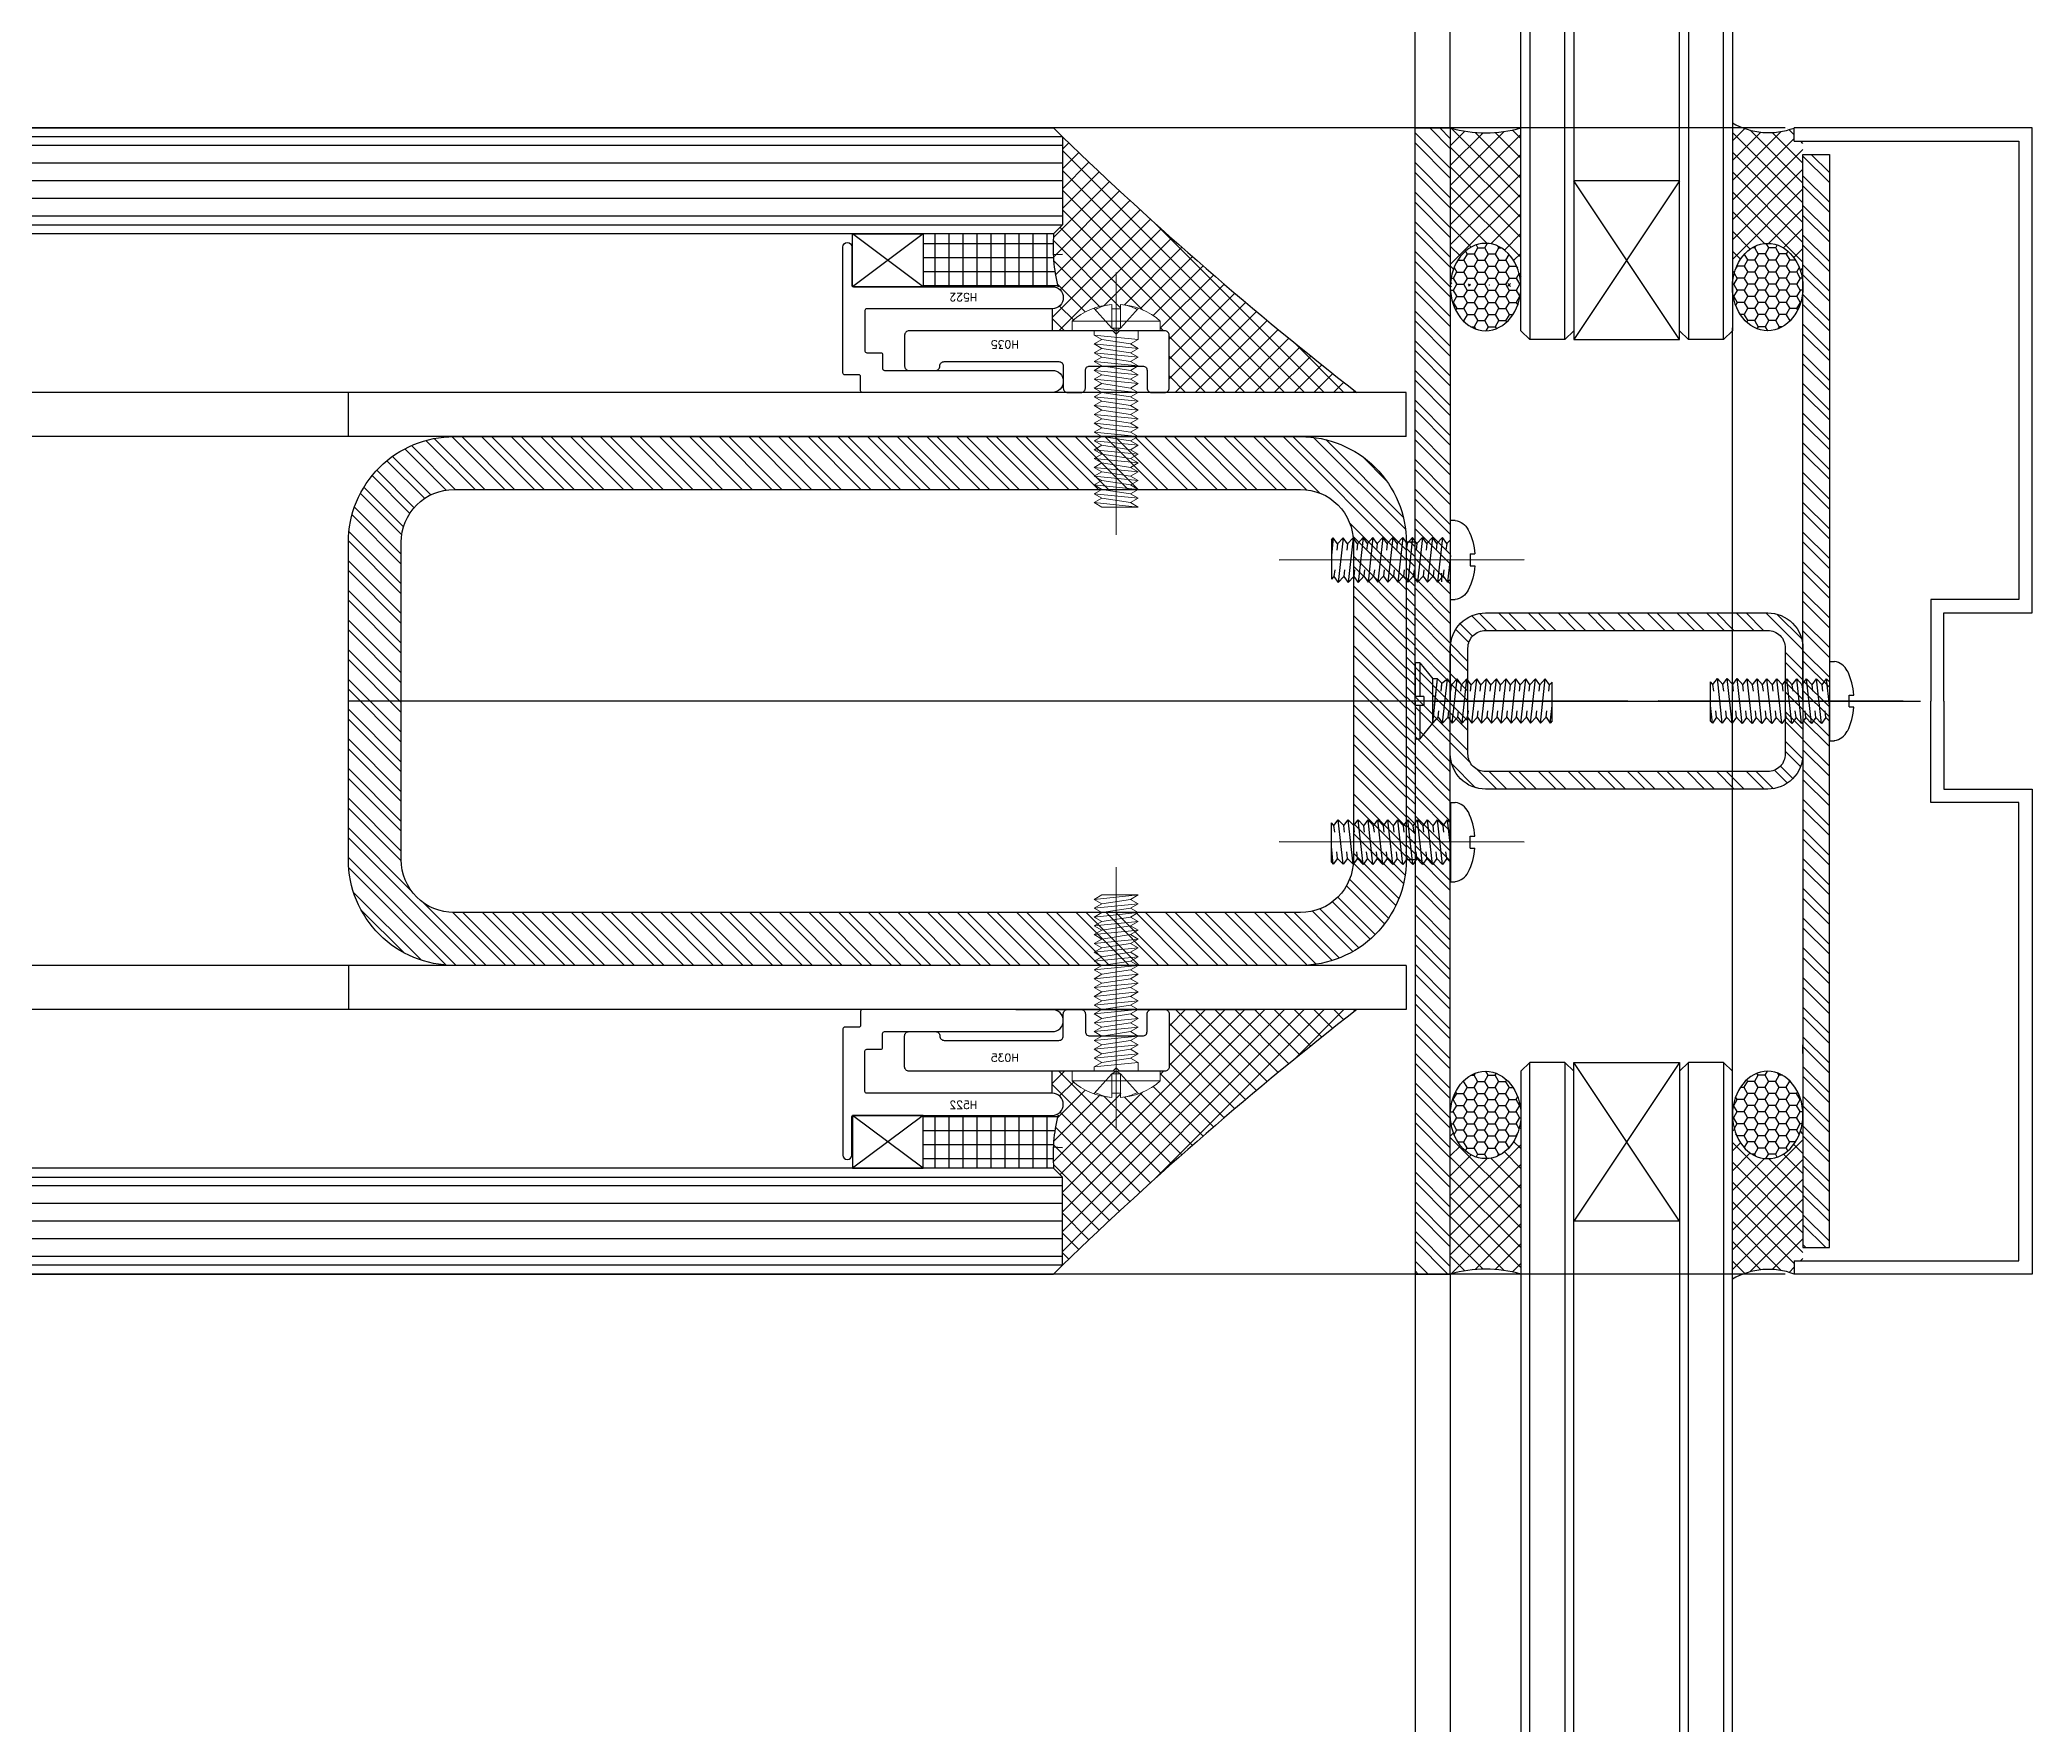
# Model space of a CAD drawing. Extents: x -163000 to 184253, y -124935 to 90032.
# Drawn here: x -131429.9 to -131203.9, y 31416.1 to 31607.1 of the extents above; entities that cross this region are included whole.
import ezdxf
from ezdxf.enums import TextEntityAlignment as Align

# ---------------------------------------------------------------- set-up
doc = ezdxf.new("R2010")
doc.units = 0
doc.header["$LTSCALE"] = 1000
doc.header["$MEASUREMENT"] = 0
doc.linetypes.add('CENTER', pattern=[2, 1.25, -0.25, 0.25, -0.25])
doc.linetypes.add('HIDDEN', pattern=[0.375, 0.25, -0.125])
doc.layers.get('0').update_dxf_attribs({"linetype": 'CONTINUOUS'})
for name, color, linetype, lineweight in [('0.25bC', 6, 'CONTINUOUS', 18), ('0.25bCEN', 1, 'CENTER', 18), ('0.25bH', 3, 'HIDDEN', 18)]:
    doc.layers.add(name, color=color, linetype=linetype, lineweight=lineweight)
for name, color, linetype in [('2', 7, 'CONTINUOUS'), ('5', 5, 'CENTER'), ('glass-p', 1, 'CONTINUOUS')]:
    doc.layers.add(name, color=color, linetype=linetype)
doc.styles.add('ROMANT', font='romant')
pattern_1 = [(135, (-164677.6526, -48840.0852), (1.122532015, 1.122532015), []), (45, (-164677.6526, -48840.0852), (1.122532015, -1.122532015), [])]
pattern_2 = [(225, (-164677.6526, 111904.343), (1.122532015, -1.122532015), []), (315, (-164677.6526, 111904.343), (1.122532015, 1.122532015), [])]

# ---------------------------------------------------------------- blocks, each defined once
blk = doc.blocks.new('M5P-12')
at = {"layer": '2'}
for p, q in [((364.54, 386.28), (367.99, 386.28)), ((364.54, 385.78), (364.54, 386.28)), ((364.54, 385.78), (367.99, 385.78)), ((364.54, 385.78), (366.19, 384.48)), ((370.69, 384.48), (366.19, 383.98)), ((370.69, 384.48), (366.19, 384.48)), ((366.19, 383.98), (366.19, 384.48)), ((367.99, 385.38), (368.89, 385.38)), ((368.89, 386.28), (372.35, 386.28)), ((368.89, 385.78), (372.35, 385.78)), ((370.09, 383.91), (370.69, 384.48)), ((372.35, 385.78), (370.69, 384.48)), ((372.35, 385.78), (372.35, 386.28)), ((368.89, 384.28), (366.19, 383.98)), ((366.63, 383.53), (366.19, 383.98)), ((366.63, 383.53), (366.19, 382.98)), ((370.69, 383.48), (366.19, 382.98)), ((366.79, 382.55), (366.19, 382.98)), ((366.79, 382.55), (366.19, 381.98)), ((370.69, 382.48), (366.19, 381.98)), ((367.44, 383.62), (366.63, 383.53)), ((367.44, 383.62), (366.79, 383.55)), ((367.44, 382.62), (366.79, 382.55)), ((370.09, 383.91), (369.44, 383.84)), ((370.09, 383.91), (369.44, 383.84)), ((370.09, 382.91), (369.44, 382.84)), ((370.09, 383.91), (370.48, 384.28)), ((370.09, 383.91), (370.69, 383.48)), ((370.09, 382.91), (370.69, 383.48)), ((370.09, 382.91), (370.69, 382.48)), ((370.09, 381.91), (370.69, 382.48)), ((366.79, 381.55), (366.19, 381.98)), ((366.79, 381.55), (366.19, 380.98)), ((370.69, 381.48), (366.19, 380.98)), ((366.79, 380.55), (366.19, 380.98)), ((366.79, 380.55), (366.19, 379.98)), ((370.69, 380.48), (366.19, 379.98)), ((367.44, 381.62), (366.79, 381.55)), ((367.44, 380.62), (366.79, 380.55)), ((370.09, 381.91), (369.44, 381.84)), ((370.09, 380.91), (369.44, 380.84)), ((370.09, 381.91), (370.69, 381.48)), ((370.09, 380.91), (370.69, 381.48)), ((370.09, 380.91), (370.69, 380.48)), ((370.09, 379.91), (370.69, 380.48)), ((366.79, 379.55), (366.19, 379.98)), ((366.79, 379.55), (366.19, 378.98)), ((370.69, 379.48), (366.19, 378.98)), ((366.79, 378.55), (366.19, 378.98)), ((366.79, 378.55), (366.19, 377.98)), ((370.69, 378.48), (366.19, 377.98)), ((367.44, 379.62), (366.79, 379.55)), ((367.44, 378.62), (366.79, 378.55)), ((370.09, 379.91), (369.44, 379.84)), ((370.09, 378.91), (369.44, 378.84)), ((370.09, 379.91), (370.69, 379.48)), ((370.09, 378.91), (370.69, 379.48)), ((370.09, 378.91), (370.69, 378.48)), ((370.09, 377.91), (370.69, 378.48)), ((366.79, 377.55), (366.19, 377.98)), ((366.79, 377.55), (366.19, 376.98)), ((370.69, 377.48), (366.19, 376.98)), ((366.79, 376.55), (366.19, 376.98)), ((366.79, 376.55), (366.19, 375.98)), ((370.69, 376.48), (366.19, 375.98)), ((367.44, 377.62), (366.79, 377.55)), ((367.44, 376.62), (366.79, 376.55)), ((370.09, 377.91), (369.44, 377.84)), ((370.09, 376.91), (369.44, 376.84)), ((370.09, 377.91), (370.69, 377.48)), ((370.09, 376.91), (370.69, 377.48)), ((370.09, 376.91), (370.69, 376.48)), ((370.09, 375.91), (370.69, 376.48)), ((366.79, 375.55), (366.19, 375.98)), ((366.79, 375.55), (366.19, 374.98)), ((370.69, 375.48), (366.19, 374.98)), ((366.79, 374.55), (366.19, 374.98)), ((366.79, 374.55), (366.19, 373.98)), ((370.69, 374.48), (366.19, 373.98)), ((367.44, 375.62), (366.79, 375.55)), ((367.44, 374.62), (366.79, 374.55)), ((370.09, 375.91), (369.44, 375.84)), ((370.09, 374.91), (369.44, 374.84)), ((370.09, 375.91), (370.69, 375.48)), ((370.09, 374.91), (370.69, 375.48)), ((370.09, 374.91), (370.69, 374.48)), ((370.09, 373.91), (370.69, 374.48)), ((366.79, 373.55), (366.19, 373.98)), ((366.79, 373.55), (366.19, 372.98)), ((370.69, 373.48), (366.19, 372.98)), ((366.79, 372.55), (366.19, 372.98)), ((366.79, 372.55), (366.51, 372.28)), ((370.48, 372.28), (366.51, 372.28)), ((367.44, 373.62), (366.79, 373.55)), ((367.44, 372.62), (366.79, 372.55)), ((370.69, 372.48), (368.89, 372.28)), ((370.09, 373.91), (369.44, 373.84)), ((370.09, 372.91), (369.44, 372.84)), ((370.09, 373.91), (370.69, 373.48)), ((370.09, 372.91), (370.69, 373.48)), ((370.09, 372.91), (370.69, 372.48)), ((370.48, 372.28), (370.69, 372.48))]:
    blk.add_line(p, q, dxfattribs=at)
at = {"layer": '5', "color": 2}
blk.add_line((368.44, 391.72), (368.44, 364.55), dxfattribs=at)
at = {"layer": '5'}
for p, q in [((367.99, 385.38), (367.99, 386.28)), ((368.89, 385.38), (368.89, 386.28))]:
    blk.add_line(p, q, dxfattribs=at)
blk = doc.blocks.new('4.5')
at = {"layer": '2'}
for p, q in [((-226399.27, -193295.22), (-226399.48, -193295.42)), ((-226399.48, -193295.42), (-226397.68, -193295.22)), ((-226399.27, -193295.22), (-226395.3, -193295.22)), ((-226395.58, -193295.48), (-226395.3, -193295.22)), ((-226398.88, -193295.85), (-226399.48, -193295.42)), ((-226398.88, -193295.85), (-226399.48, -193296.42)), ((-226399.48, -193296.42), (-226394.98, -193295.92)), ((-226398.88, -193296.85), (-226399.48, -193296.42)), ((-226398.88, -193296.85), (-226399.48, -193297.42)), ((-226399.48, -193297.42), (-226394.98, -193296.92)), ((-226398.88, -193295.85), (-226398.23, -193295.78)), ((-226398.88, -193296.85), (-226398.23, -193296.78)), ((-226396.23, -193295.56), (-226395.58, -193295.48)), ((-226396.23, -193296.56), (-226395.58, -193296.48)), ((-226395.58, -193295.48), (-226394.98, -193295.92)), ((-226395.58, -193296.48), (-226394.98, -193295.92)), ((-226395.58, -193296.48), (-226394.98, -193296.92)), ((-226395.58, -193297.48), (-226394.98, -193296.92)), ((-226398.88, -193297.85), (-226399.49, -193298.42)), ((-226399.49, -193298.42), (-226394.98, -193297.92)), ((-226398.89, -193298.85), (-226399.49, -193298.42)), ((-226398.89, -193298.85), (-226399.49, -193299.42)), ((-226399.49, -193299.42), (-226394.99, -193298.92)), ((-226398.88, -193297.85), (-226399.48, -193297.42)), ((-226398.89, -193298.85), (-226398.24, -193298.78)), ((-226398.88, -193297.85), (-226398.23, -193297.78)), ((-226396.24, -193298.56), (-226395.59, -193298.48)), ((-226396.23, -193297.56), (-226395.58, -193297.48)), ((-226395.59, -193298.48), (-226394.98, -193297.92)), ((-226395.59, -193298.48), (-226394.99, -193298.92)), ((-226395.59, -193299.48), (-226394.99, -193298.92)), ((-226395.58, -193297.48), (-226394.98, -193297.92)), ((-226398.89, -193299.85), (-226399.49, -193299.42)), ((-226398.89, -193299.85), (-226399.49, -193300.42)), ((-226399.49, -193300.42), (-226394.99, -193299.92)), ((-226398.89, -193300.85), (-226399.49, -193300.42)), ((-226398.89, -193300.85), (-226399.49, -193301.42)), ((-226399.49, -193301.42), (-226394.99, -193300.92)), ((-226398.89, -193299.85), (-226398.24, -193299.78)), ((-226398.89, -193300.85), (-226398.24, -193300.78)), ((-226396.24, -193299.56), (-226395.59, -193299.48)), ((-226396.24, -193300.56), (-226395.59, -193300.48)), ((-226395.59, -193299.48), (-226394.99, -193299.92)), ((-226395.59, -193300.48), (-226394.99, -193299.92)), ((-226395.59, -193300.48), (-226394.99, -193300.92)), ((-226395.59, -193301.48), (-226394.99, -193300.92)), ((-226398.89, -193301.85), (-226399.49, -193301.42)), ((-226398.89, -193301.85), (-226399.49, -193302.42)), ((-226399.49, -193302.42), (-226394.99, -193301.92)), ((-226398.89, -193302.85), (-226399.49, -193302.42)), ((-226398.89, -193302.85), (-226399.49, -193303.42)), ((-226399.49, -193303.42), (-226394.99, -193302.92)), ((-226398.89, -193301.85), (-226398.24, -193301.78)), ((-226398.89, -193302.85), (-226398.24, -193302.78)), ((-226396.24, -193301.56), (-226395.59, -193301.48)), ((-226396.24, -193302.56), (-226395.59, -193302.48)), ((-226395.59, -193301.48), (-226394.99, -193301.92)), ((-226395.59, -193302.48), (-226394.99, -193301.92)), ((-226395.59, -193302.48), (-226394.99, -193302.92)), ((-226395.59, -193303.48), (-226394.99, -193302.92)), ((-226398.89, -193303.85), (-226399.49, -193303.42)), ((-226398.89, -193303.85), (-226399.49, -193304.42)), ((-226399.49, -193304.42), (-226394.99, -193303.92)), ((-226398.89, -193304.85), (-226399.49, -193304.42)), ((-226398.89, -193304.85), (-226399.49, -193305.42)), ((-226399.49, -193305.42), (-226394.99, -193304.92)), ((-226398.89, -193303.85), (-226398.24, -193303.78)), ((-226398.89, -193304.85), (-226398.24, -193304.78)), ((-226396.24, -193303.56), (-226395.59, -193303.48)), ((-226396.24, -193304.56), (-226395.59, -193304.48)), ((-226395.59, -193303.48), (-226394.99, -193303.92)), ((-226395.59, -193304.48), (-226394.99, -193303.92)), ((-226395.59, -193304.48), (-226394.99, -193304.92)), ((-226395.59, -193305.48), (-226394.99, -193304.92)), ((-226401.24, -193307.22), (-226401.24, -193307.72)), ((-226393.24, -193307.22), (-226401.24, -193307.22)), ((-226398.89, -193305.85), (-226399.49, -193305.42)), ((-226398.89, -193305.85), (-226399.49, -193306.42)), ((-226399.49, -193306.42), (-226394.99, -193305.92)), ((-226398.89, -193306.85), (-226399.49, -193306.42)), ((-226398.89, -193306.85), (-226399.28, -193307.22)), ((-226398.89, -193305.85), (-226398.24, -193305.78)), ((-226398.89, -193306.85), (-226398.24, -193306.78)), ((-226397.69, -193307.22), (-226394.99, -193306.92)), ((-226396.24, -193305.56), (-226395.59, -193305.48)), ((-226396.24, -193306.56), (-226395.59, -193306.48)), ((-226395.59, -193305.48), (-226394.99, -193305.92)), ((-226395.59, -193306.48), (-226394.99, -193305.92)), ((-226395.59, -193306.48), (-226394.99, -193306.92)), ((-226395.31, -193307.22), (-226394.99, -193306.92)), ((-226393.24, -193307.22), (-226393.24, -193307.72)), ((-226397.84, -193309.21), (-226396.64, -193309.21)), ((-226397.84, -193309.21), (-226397.84, -193309.69)), ((-226396.64, -193309.21), (-226396.64, -193309.69))]:
    blk.add_line(p, q, dxfattribs=at)
for centre, radius, start, end in [((-226399.49, -193307.45), 1.76, 188.6412, 243.4927), ((-226397.24, -193302.64), 7.08, 244.5235, 265.1216), ((-226397.24, -193302.64), 7.08, 274.8444, 295.4426), ((-226394.98, -193307.45), 1.76, 296.4734, 351.3249)]:
    blk.add_arc(centre, radius, start, end, dxfattribs=at)
at = {"layer": '5', "color": 2}
blk.add_line((-226397.24, -193314.66), (-226397.23, -193289.95), dxfattribs=at)
blk = doc.blocks.new('11')
at = {"layer": '0.25bC'}
for p, q in [((1102.68, 1209.74), (1103.54, 1210.24)), ((1107.68, 1210.24), (1102.68, 1209.74)), ((1103.54, 1209.24), (1102.68, 1209.74)), ((1103.54, 1209.24), (1102.68, 1209.74)), ((1107.68, 1209.24), (1102.68, 1208.74)), ((1102.68, 1208.74), (1103.54, 1209.24)), ((1103.54, 1210.24), (1107.68, 1210.24)), ((1107.68, 1210.24), (1106.81, 1209.74)), ((1106.81, 1209.74), (1107.68, 1209.24)), ((1107.68, 1209.24), (1106.81, 1208.74)), ((1103.54, 1208.24), (1102.68, 1208.74)), ((1107.68, 1208.24), (1102.68, 1207.74)), ((1102.68, 1207.74), (1103.54, 1208.24)), ((1103.54, 1207.24), (1102.68, 1207.74)), ((1103.54, 1207.24), (1102.68, 1207.74)), ((1107.68, 1207.24), (1102.68, 1206.74)), ((1102.68, 1206.74), (1103.54, 1207.24)), ((1102.68, 1206.74), (1103.54, 1207.24)), ((1106.81, 1208.74), (1107.68, 1208.24)), ((1107.68, 1208.24), (1106.81, 1207.74)), ((1106.81, 1207.74), (1107.68, 1207.24)), ((1107.68, 1207.24), (1106.81, 1206.74)), ((1103.54, 1206.24), (1102.68, 1206.74)), ((1103.54, 1206.24), (1102.68, 1206.74)), ((1102.68, 1205.74), (1103.54, 1206.24)), ((1107.68, 1206.24), (1102.68, 1205.74)), ((1103.54, 1205.24), (1102.68, 1205.74)), ((1103.54, 1205.24), (1102.68, 1205.74)), ((1107.68, 1205.24), (1102.68, 1204.74)), ((1102.68, 1204.74), (1103.54, 1205.24)), ((1103.54, 1204.24), (1102.68, 1204.74)), ((1106.81, 1206.74), (1107.68, 1206.24)), ((1107.68, 1206.24), (1106.81, 1205.74)), ((1106.81, 1205.74), (1107.68, 1205.24)), ((1107.68, 1205.24), (1106.81, 1204.74)), ((1106.81, 1204.74), (1107.68, 1204.24)), ((1107.68, 1204.24), (1102.68, 1203.74)), ((1102.68, 1203.74), (1103.54, 1204.24)), ((1103.54, 1203.24), (1102.68, 1203.74)), ((1103.54, 1203.24), (1102.68, 1203.74)), ((1107.68, 1203.24), (1102.68, 1202.74)), ((1102.68, 1202.74), (1103.54, 1203.24)), ((1102.68, 1202.74), (1103.54, 1203.24)), ((1103.54, 1202.24), (1102.68, 1202.74)), ((1107.68, 1204.24), (1106.81, 1203.74)), ((1106.81, 1203.74), (1107.68, 1203.24)), ((1106.81, 1203.74), (1107.68, 1203.24)), ((1107.68, 1203.24), (1106.81, 1202.74)), ((1106.81, 1202.74), (1107.68, 1202.24)), ((1107.68, 1202.24), (1102.68, 1201.74)), ((1102.68, 1201.74), (1103.54, 1202.24)), ((1103.54, 1201.24), (1102.68, 1201.74)), ((1107.68, 1201.24), (1102.68, 1200.74)), ((1102.68, 1200.74), (1103.54, 1201.24)), ((1103.54, 1200.24), (1102.68, 1200.74)), ((1102.68, 1199.74), (1107.68, 1200.24)), ((1102.68, 1199.74), (1103.54, 1200.24)), ((1107.68, 1202.24), (1106.81, 1201.74)), ((1106.81, 1201.74), (1107.68, 1201.24)), ((1107.68, 1201.24), (1106.81, 1200.74)), ((1106.81, 1200.74), (1107.68, 1200.24)), ((1107.68, 1200.24), (1106.81, 1199.74)), ((1103.54, 1199.24), (1102.68, 1199.74)), ((1102.68, 1198.74), (1107.68, 1199.24)), ((1102.68, 1198.74), (1103.54, 1199.24)), ((1103.54, 1198.24), (1102.68, 1198.74)), ((1103.54, 1198.24), (1102.68, 1198.74)), ((1107.68, 1198.24), (1102.68, 1197.74)), ((1102.68, 1197.74), (1103.54, 1198.24)), ((1102.68, 1197.74), (1103.54, 1198.24)), ((1106.81, 1199.74), (1107.68, 1199.24)), ((1107.68, 1199.24), (1106.81, 1198.74)), ((1106.81, 1198.74), (1107.68, 1198.24)), ((1106.81, 1198.74), (1107.68, 1198.24)), ((1107.68, 1198.24), (1106.81, 1197.74)), ((1103.54, 1197.24), (1102.68, 1197.74)), ((1107.68, 1197.24), (1102.68, 1196.74)), ((1102.68, 1196.74), (1103.54, 1197.24)), ((1103.54, 1196.24), (1102.68, 1196.74)), ((1107.68, 1196.24), (1102.68, 1195.74)), ((1102.68, 1195.74), (1103.54, 1196.24)), ((1103.54, 1195.24), (1102.68, 1195.74)), ((1106.81, 1197.74), (1107.68, 1197.24)), ((1107.68, 1197.24), (1106.81, 1196.74)), ((1106.81, 1196.74), (1107.68, 1196.24)), ((1107.68, 1196.24), (1106.81, 1195.74)), ((1106.81, 1195.74), (1107.68, 1195.24)), ((1102.68, 1194.74), (1107.68, 1195.24)), ((1102.68, 1194.74), (1103.54, 1195.24)), ((1103.54, 1194.24), (1102.68, 1194.74)), ((1102.68, 1193.74), (1107.68, 1194.24)), ((1102.68, 1193.74), (1103.54, 1194.24)), ((1103.54, 1193.24), (1102.68, 1193.74)), ((1107.68, 1195.24), (1106.81, 1194.74)), ((1106.81, 1194.74), (1107.68, 1194.24)), ((1107.68, 1194.24), (1106.81, 1193.74)), ((1106.81, 1193.74), (1107.68, 1193.24)), ((1102.68, 1192.74), (1107.68, 1193.24)), ((1102.68, 1192.74), (1103.54, 1193.24)), ((1103.54, 1192.24), (1102.68, 1192.74)), ((1107.68, 1192.24), (1102.68, 1191.74)), ((1102.68, 1191.74), (1103.54, 1192.24)), ((1103.54, 1191.24), (1102.68, 1191.74)), ((1102.68, 1190.74), (1107.68, 1191.24)), ((1102.68, 1190.74), (1103.54, 1191.24)), ((1107.68, 1193.24), (1106.81, 1192.74)), ((1106.81, 1192.74), (1107.68, 1192.24)), ((1107.68, 1192.24), (1106.81, 1191.74)), ((1106.81, 1191.74), (1107.68, 1191.24)), ((1107.68, 1191.24), (1107.68, 1190.24)), ((1110.18, 1189.15), (1100.18, 1189.15)), ((1102.68, 1190.24), (1102.68, 1190.74))]:
    blk.add_line(p, q, dxfattribs=at)
blk.add_lwpolyline([(1100.18, 1189.15), (1100.18, 1190.24), (1110.18, 1190.24), (1110.18, 1189.15, -0.167288), (1105.68, 1187.26), (1105.68, 1187.76), (1104.68, 1187.76), (1104.68, 1187.26, -0.167288)], format="xyb", close=True, dxfattribs=at)
for start, end in [(241.3263, 264.2608), (275.7392, 298.6737)]:
    blk.add_arc((1105.18, 1192.24), 5, start, end, dxfattribs=at)
at = {"layer": '0.25bCEN', "ltscale": 0.2}
blk.add_line((1105.18, 1183.62), (1105.18, 1213.41), dxfattribs=at)
at = {"layer": '0.25bCEN', "ltscale": 0.05}
for p, q in [((1106.81, 1209.74), (1103.54, 1209.24)), ((1106.81, 1208.74), (1103.54, 1208.24)), ((1106.81, 1207.74), (1103.54, 1207.24)), ((1106.81, 1207.74), (1103.54, 1207.24)), ((1106.81, 1206.74), (1103.54, 1206.24)), ((1106.81, 1206.74), (1103.54, 1206.24)), ((1106.81, 1205.74), (1103.54, 1205.24)), ((1106.81, 1204.74), (1103.54, 1204.24)), ((1106.81, 1203.74), (1103.54, 1203.24)), ((1106.81, 1203.74), (1103.54, 1203.24)), ((1106.81, 1202.74), (1103.54, 1202.24)), ((1106.81, 1201.74), (1103.54, 1201.24)), ((1103.54, 1200.24), (1106.81, 1200.74)), ((1106.81, 1199.74), (1103.54, 1199.24)), ((1106.81, 1198.74), (1103.54, 1198.24)), ((1106.81, 1198.74), (1103.54, 1198.24)), ((1106.81, 1197.74), (1103.54, 1197.24)), ((1106.81, 1196.74), (1103.54, 1196.24)), ((1103.54, 1195.24), (1106.81, 1195.74)), ((1106.81, 1194.74), (1103.54, 1194.24)), ((1106.81, 1193.74), (1103.54, 1193.24)), ((1103.54, 1192.24), (1106.81, 1192.74)), ((1103.54, 1191.24), (1106.81, 1191.74))]:
    blk.add_line(p, q, dxfattribs=at)
at = {"layer": '0.25bH', "ltscale": 0.1}
for p, q in [((1104.68, 1189.94), (1102.63, 1187.69)), ((1105.68, 1189.94), (1104.68, 1189.94)), ((1104.68, 1187.76), (1104.68, 1189.94)), ((1105.68, 1187.76), (1105.68, 1189.94)), ((1107.72, 1187.69), (1105.68, 1189.94))]:
    blk.add_line(p, q, dxfattribs=at)
blk.add_lwpolyline([(1104.68, 1189.94), (1105.18, 1190.24), (1105.68, 1189.94)], dxfattribs=at)
blk = doc.blocks.new('s2118a')
at = {"layer": 'glass-p'}
h = blk.add_hatch(dxfattribs=at)
h.set_pattern_fill('ANSI32', color=256, scale=0.25, angle=90, style=0)
h.set_pattern_definition([(135, (-164563.9413, -47735.9037), (1.68379802, 1.68379802), []), (135, (-164565.0638, -47735.9037), (1.68379802, 1.68379802), [])])
h.paths.add_polyline_path([(-131273.9, 31597.129), (-131269.9, 31597.129), (-131269.9, 31532.129), (-131269.9, 31467.129), (-131273.9, 31467.129), (-131273.9, 31532.129)])
h = blk.add_hatch(dxfattribs=at)
h.set_pattern_fill('ANSI37', color=256, scale=0.5, angle=90, style=0)
h.set_pattern_definition(pattern_2)
edge = h.paths.add_edge_path()
edge.add_arc((-131265.9, 31611.509), 14.926, 254.45513, 285.54487, ccw=False)
edge.add_line((-131269.9, 31597.129), (-131269.9, 31579.56))
edge.add_ellipse((-131265.9, 31579.086), major_axis=(0, 4.957), ratio=0.8069186, start_angle=-90, end_angle=90)
edge.add_line((-131261.9, 31579.56), (-131261.9, 31597.129))
h = blk.add_hatch(dxfattribs=at)
h.set_pattern_fill('ANSI37', color=256, scale=0.5, angle=90, style=0)
h.set_pattern_definition(pattern_2)
edge = h.paths.add_edge_path()
edge.add_ellipse((-131233.9, 31579.086), major_axis=(0, 4.957), ratio=0.8069186, start_angle=270, end_angle=450, ccw=False)
edge.add_line((-131229.9, 31579.086), (-131229.9, 31594.129))
edge.add_line((-131229.9, 31594.129), (-131229.9, 31595.629))
edge.add_line((-131229.9, 31595.629), (-131230.9, 31595.629))
edge.add_line((-131230.9, 31595.629), (-131230.9, 31597.129))
edge.add_arc((-131233.779, 31604.764), 8.16, 249.34357, 290.65643, ccw=False)
edge.add_line((-131236.657, 31597.129), (-131237.9, 31597.129))
edge.add_line((-131237.9, 31597.129), (-131237.9, 31579.086))
h.paths.add_polyline_path([(-131237.9, 31597.129), (-131236.657, 31597.129, -0.0422637), (-131237.9, 31597.722)])
h = blk.add_hatch(dxfattribs=at)
h.set_pattern_fill('ANSI37', color=256, scale=0.5, angle=90, style=0)
h.set_pattern_definition([(225, (-156865.0582, 110382.9276), (1.122532015, -1.122532015), []), (315, (-156865.0582, 110382.9276), (1.122532015, 1.122532015), [])])
h.paths.add_polyline_path([(-131302.8, 31575.219), (-131302.8, 31574.129), (-131302.3, 31574.129, -0.4142136), (-131301.8, 31573.629), (-131301.8, 31567.629, -0.4142136), (-131302.3, 31567.129), (-131280.509, 31567.129, -0.0268014), (-131313.9, 31596.129), (-131313.9, 31586.129), (-131314.9, 31585.129, 0.0858761), (-131314.343, 31578.91, -0.7369658), (-131315.05, 31576.629), (-131315.05, 31574.129), (-131312.8, 31574.129), (-131312.8, 31575.219, -0.1672877), (-131308.3, 31577.112), (-131308.3, 31576.612), (-131307.3, 31576.612), (-131307.3, 31577.112, -0.1672877)])
h = blk.add_hatch(dxfattribs=at)
h.set_pattern_fill('ANSI32', color=256, scale=0.25, angle=90, style=0)
h.set_pattern_definition([(135, (-164882.3634, -48866.8242), (1.68379802, 1.68379802), []), (135, (-164883.486, -48866.8242), (1.68379802, 1.68379802), [])])
h.paths.add_polyline_path([(-131229.9, 31594.129), (-131226.9, 31594.129), (-131226.9, 31532.129), (-131226.9, 31470.129), (-131229.9, 31470.129), (-131229.9, 31532.129)])
h = blk.add_hatch(dxfattribs=at)
h.set_pattern_fill('NET', color=256, scale=0.5, angle=90, style=0)
h.set_pattern_definition([(360, (-120188.8593, 32530.1592), (-9e-11, -1.5875), []), (270, (-120188.8593, 32530.1592), (-1.5875, 9e-11), [])])
h.paths.add_polyline_path([(-131329.7, 31579.129), (-131329.7, 31585.129), (-131314.9, 31585.129, 0.0827625), (-131314.4, 31579.129)])
h = blk.add_hatch(dxfattribs=at)
h.set_pattern_fill('HONEY', color=256, scale=0.25, angle=90, style=0)
h.set_pattern_definition([(360, (-97822.1474, 111904.34294), (1.190625, -0.6874075), [0.79375, -1.5875]), (240, (-97822.1474, 111904.34294), (-1.190624858, -0.6874077463), [0.79375, -1.5875]), (300, (-97822.1474, 111904.34294), (1.42e-07, -1.3748152464), [-1.5875, 0.79375])])
edge = h.paths.add_edge_path()
edge.add_ellipse((-131265.9, 31579.086), major_axis=(0, 4.957), ratio=0.8069186, start_angle=0, end_angle=360, ccw=False)
h = blk.add_hatch(dxfattribs=at)
h.set_pattern_fill('HONEY', color=256, scale=0.25, angle=90, style=0)
h.set_pattern_definition([(180, (-164677.6526, 111904.34295), (-1.190625, -0.6874075), [0.79375, -1.5875]), (300, (-164677.6526, 111904.34295), (1.1906248577, -0.6874077464), [0.79375, -1.5875]), (240, (-164677.6526, 111904.34295), (-1.423e-07, -1.3748152464), [-1.5875, 0.79375])])
edge = h.paths.add_edge_path()
edge.add_ellipse((-131233.9, 31579.086), major_axis=(0, 4.957), ratio=0.8069186, start_angle=0, end_angle=360)
h = blk.add_hatch(dxfattribs=at)
h.set_pattern_fill('ANSI32', color=256, scale=0.25, angle=90, style=0)
h.set_pattern_definition([(135, (-164357.0765, -48944.0897), (1.68379802, 1.68379802), []), (135, (-164358.199, -48944.0897), (1.68379802, 1.68379802), [])])
h.paths.add_polyline_path([(-131394.9, 31550.129, -0.4142136), (-131382.9, 31562.129), (-131286.9, 31562.129, -0.4142136), (-131274.9, 31550.129), (-131274.9, 31514.129, -0.4142136), (-131286.9, 31502.129), (-131382.9, 31502.129, -0.4142136), (-131394.9, 31514.129)])
h.paths.add_polyline_path([(-131280.9, 31550.129, 0.4142136), (-131286.9, 31556.129), (-131382.9, 31556.129, 0.4142136), (-131388.9, 31550.129), (-131388.9, 31514.129, 0.4142136), (-131382.9, 31508.129), (-131286.9, 31508.129, 0.4142136), (-131280.9, 31514.129)], flags=16)
h = blk.add_hatch(dxfattribs=at)
h.set_pattern_fill('ANSI31', color=256, scale=0.25, angle=90, style=0)
h.set_pattern_definition([(135, (-164678.6526, -48840.0852), (0.5612660076, 0.5612660075), [])])
h.paths.add_polyline_path([(-131274.9, 31532.129), (-131273.9, 31532.129), (-131273.9, 31514.129), (-131274.9, 31514.129)])
h.paths.add_polyline_path([(-131274.9, 31550.129), (-131273.9, 31550.129), (-131273.9, 31532.129), (-131274.9, 31532.129)])
h = blk.add_hatch(dxfattribs=at)
h.set_pattern_fill('ANSI32', color=256, scale=0.25, angle=90, style=0)
h.set_pattern_definition([(135, (-164848.2094, -48866.0883), (1.68379802, 1.68379802), []), (135, (-164849.332, -48866.0883), (1.68379802, 1.68379802), [])])
h.paths.add_polyline_path([(-131265.9, 31542.129), (-131233.9, 31542.129, -0.4142136), (-131229.9, 31538.129), (-131229.9, 31526.129, -0.4142136), (-131233.9, 31522.129), (-131265.9, 31522.129, -0.4142136), (-131269.9, 31526.129), (-131269.9, 31538.129, -0.4142136)])
h.paths.add_polyline_path([(-131265.9, 31540.129, 0.4142136), (-131267.9, 31538.129), (-131267.9, 31526.129, 0.4142136), (-131265.9, 31524.129), (-131233.9, 31524.129, 0.4142136), (-131231.9, 31526.129), (-131231.9, 31538.129, 0.4142136), (-131233.9, 31540.129)], flags=16)
h = blk.add_hatch(dxfattribs=at)
h.set_pattern_fill('ANSI37', color=256, scale=0.5, angle=90, style=0)
h.set_pattern_definition([(135, (-156865.0582, -47318.6699), (1.122532015, 1.122532015), []), (45, (-156865.0582, -47318.6699), (1.122532015, -1.122532015), [])])
h.paths.add_polyline_path([(-131302.8, 31489.039), (-131302.8, 31490.129), (-131302.3, 31490.129, 0.4142136), (-131301.8, 31490.629), (-131301.8, 31496.629, 0.4142136), (-131302.3, 31497.129), (-131280.509, 31497.129, 0.0268014), (-131313.9, 31468.129), (-131313.9, 31478.129), (-131314.9, 31479.129, -0.0858761), (-131314.343, 31485.348, 0.7369658), (-131315.05, 31487.629), (-131315.05, 31490.129), (-131312.8, 31490.129), (-131312.8, 31489.039, 0.1672877), (-131308.3, 31487.146), (-131308.3, 31487.646), (-131307.3, 31487.646), (-131307.3, 31487.146, 0.1672877)])
h = blk.add_hatch(dxfattribs=at)
h.set_pattern_fill('HONEY', color=256, scale=0.25, angle=90, style=0)
h.set_pattern_definition([(360, (-97822.1474, -48840.0852), (1.190625, 0.6874075), [0.79375, -1.5875]), (120, (-97822.1474, -48840.0852), (-1.1906248577, 0.6874077464), [0.79375, -1.5875]), (60, (-97822.1474, -48840.0852), (1.423e-07, 1.3748152464), [-1.5875, 0.79375])])
edge = h.paths.add_edge_path()
edge.add_ellipse((-131265.9, 31485.172), major_axis=(0, -4.957), ratio=0.8069186, start_angle=0, end_angle=360)
h = blk.add_hatch(dxfattribs=at)
h.set_pattern_fill('HONEY', color=256, scale=0.25, angle=90, style=0)
h.set_pattern_definition([(180, (-164677.6526, -48840.0852), (-1.190625, 0.6874075), [0.79375, -1.5875]), (60, (-164677.6526, -48840.0852), (1.190624858, 0.6874077463), [0.79375, -1.5875]), (120, (-164677.6526, -48840.0852), (-1.42e-07, 1.3748152464), [-1.5875, 0.79375])])
edge = h.paths.add_edge_path()
edge.add_ellipse((-131233.9, 31485.172), major_axis=(0, -4.957), ratio=0.8069186, start_angle=0, end_angle=360, ccw=False)
h = blk.add_hatch(dxfattribs=at)
h.set_pattern_fill('NET', color=256, scale=0.5, angle=90, style=0)
h.set_pattern_definition([(360, (-120188.8593, 30534.0986), (9e-11, 1.5875), []), (90, (-120188.8593, 30534.0986), (-1.5875, 9e-11), [])])
h.paths.add_polyline_path([(-131329.7, 31485.129), (-131329.7, 31479.129), (-131314.9, 31479.129, -0.0827625), (-131314.4, 31485.129)])
h = blk.add_hatch(dxfattribs=at)
h.set_pattern_fill('ANSI37', color=256, scale=0.5, angle=90, style=0)
h.set_pattern_definition(pattern_1)
edge = h.paths.add_edge_path()
edge.add_arc((-131265.9, 31452.749), 14.926, 434.45513, 465.54487)
edge.add_line((-131269.9, 31467.129), (-131269.9, 31484.698))
edge.add_ellipse((-131265.9, 31485.172), major_axis=(0, -4.957), ratio=0.8069186, start_angle=270, end_angle=450, ccw=False)
edge.add_line((-131261.9, 31484.698), (-131261.9, 31467.129))
h = blk.add_hatch(dxfattribs=at)
h.set_pattern_fill('ANSI37', color=256, scale=0.5, angle=90, style=0)
h.set_pattern_definition(pattern_1)
edge = h.paths.add_edge_path()
edge.add_ellipse((-131233.9, 31485.172), major_axis=(0, -4.957), ratio=0.8069186, start_angle=-90, end_angle=90)
edge.add_line((-131229.9, 31485.172), (-131229.9, 31470.129))
edge.add_line((-131229.9, 31470.129), (-131229.9, 31468.629))
edge.add_line((-131229.9, 31468.629), (-131230.9, 31468.629))
edge.add_line((-131230.9, 31468.629), (-131230.9, 31467.129))
edge.add_arc((-131233.779, 31459.493), 8.16, 429.34357, 470.65643)
edge.add_line((-131236.657, 31467.129), (-131237.9, 31467.129))
edge.add_line((-131237.9, 31467.129), (-131237.9, 31485.172))
h.paths.add_polyline_path([(-131237.9, 31467.129), (-131236.657, 31467.129, 0.0422637), (-131237.9, 31466.536)])
for p, q in [((-131273.9, 31597.129), (-131273.9, 32989.632)), ((-131269.9, 31597.129), (-131269.9, 32989.632)), ((-131260.9, 32989.632), (-131260.9, 31573.129)), ((-131256.9, 31573.129), (-131256.9, 32989.632)), ((-131242.9, 32989.632), (-131242.9, 31573.129)), ((-131238.9, 31573.129), (-131238.9, 32989.632)), ((-131231.9, 31597.129), (-131837.9, 31597.129)), ((-131837.9, 31597.129), (-131314.9, 31597.129)), ((-131314.9, 31597.129), (-131313.9, 31596.129)), ((-131273.9, 31532.129), (-131273.9, 31597.129)), ((-131273.9, 31597.129), (-131269.9, 31597.129)), ((-131269.9, 31597.129), (-131269.9, 31532.129)), ((-131203.9, 31597.129), (-131230.9, 31597.129)), ((-131230.9, 31595.629), (-131230.9, 31597.129)), ((-131203.9, 31542.129), (-131203.9, 31597.129)), ((-131313.9, 31596.129), (-131837.9, 31596.129)), ((-131313.9, 31595.129), (-131837.9, 31595.129)), ((-131313.9, 31596.129), (-131313.9, 31586.129)), ((-131230.9, 31595.629), (-131205.4, 31595.629)), ((-131205.4, 31595.629), (-131205.4, 31543.629)), ((-131313.9, 31593.129), (-131837.9, 31593.129)), ((-131229.9, 31532.129), (-131229.9, 31594.129)), ((-131229.9, 31594.129), (-131226.9, 31594.129)), ((-131226.9, 31594.129), (-131226.9, 31532.129)), ((-131313.9, 31591.129), (-131837.9, 31591.129)), ((-131313.9, 31589.129), (-131837.9, 31589.129)), ((-131313.9, 31587.129), (-131837.9, 31587.129)), ((-131837.9, 31586.129), (-131313.9, 31586.129)), ((-131314.9, 31585.129), (-131313.9, 31586.129)), ((-131314.9, 31585.129), (-131837.9, 31585.129)), ((-131329.7, 31585.129), (-131337.7, 31579.129)), ((-131329.7, 31579.129), (-131337.7, 31585.129)), ((-131313.9, 31582.798), (-131314.94, 31582.748)), ((-131315.05, 31576.629), (-131315.05, 31574.129)), ((-131237.9, 31490.129), (-131237.9, 31574.457)), ((-131274.9, 31567.129), (-131837.9, 31567.129)), ((-131394.9, 31562.129), (-131394.9, 31567.129)), ((-131274.9, 31562.129), (-131274.9, 31567.129)), ((-131274.9, 31562.129), (-131837.9, 31562.129)), ((-131273.9, 31550.129), (-131274.9, 31550.129)), ((-131270.9, 31546.629), (-131270.9, 31545.629)), ((-131205.4, 31543.629), (-131215.4, 31543.629)), ((-131215.4, 31543.629), (-131215.4, 31532.129)), ((-131213.9, 31532.129), (-131213.9, 31542.129)), ((-131213.9, 31542.129), (-131203.9, 31542.129)), ((-131274.9, 31532.129), (-131394.9, 31532.129)), ((-131273.9, 31531.629), (-131273.9, 31532.629)), ((-131273.9, 31532.129), (-131273.9, 31467.129)), ((-131271.9, 31532.129), (-131216.576, 31532.129)), ((-131269.9, 31467.129), (-131269.9, 31532.129)), ((-131229.9, 31532.129), (-131229.9, 31470.129)), ((-131226.9, 31470.129), (-131226.9, 31532.129)), ((-131215.4, 31520.629), (-131215.4, 31532.129)), ((-131213.9, 31532.129), (-131213.9, 31522.129)), ((-131205.4, 31520.629), (-131215.4, 31520.629)), ((-131213.9, 31522.129), (-131203.9, 31522.129)), ((-131205.4, 31468.629), (-131205.4, 31520.629)), ((-131203.9, 31522.129), (-131203.9, 31467.129)), ((-131273.9, 31514.129), (-131274.9, 31514.129)), ((-131274.9, 31502.129), (-131837.9, 31502.129)), ((-131394.9, 31502.129), (-131394.9, 31497.129)), ((-131274.9, 31502.129), (-131274.9, 31497.129)), ((-131274.9, 31497.129), (-131837.9, 31497.129)), ((-131319.182, 31497.129), (-131291.837, 31497.129)), ((-131229.9, 31492.129), (-131229.9, 31493.129)), ((-131229.9, 31493.129), (-131229.9, 31492.129)), ((-131229.9, 31492.129), (-131229.9, 31493.129)), ((-131260.9, 30032.13), (-131260.9, 31491.129)), ((-131256.9, 31491.129), (-131256.9, 30032.13)), ((-131242.9, 30032.13), (-131242.9, 31491.129)), ((-131238.9, 31491.129), (-131238.9, 30032.13)), ((-131315.05, 31487.629), (-131315.05, 31490.129)), ((-131329.7, 31479.129), (-131337.7, 31485.129)), ((-131329.7, 31485.129), (-131337.7, 31479.129)), ((-131313.9, 31481.46), (-131314.94, 31481.51)), ((-131314.9, 31479.129), (-131837.9, 31479.129)), ((-131837.9, 31478.129), (-131313.9, 31478.129)), ((-131314.9, 31479.129), (-131313.9, 31478.129)), ((-131313.9, 31468.129), (-131313.9, 31478.129)), ((-131313.9, 31477.129), (-131837.9, 31477.129)), ((-131313.9, 31475.129), (-131837.9, 31475.129)), ((-131313.9, 31473.129), (-131837.9, 31473.129)), ((-131313.9, 31471.129), (-131837.9, 31471.129)), ((-131313.9, 31469.129), (-131837.9, 31469.129)), ((-131230.9, 31468.629), (-131205.4, 31468.629)), ((-131230.9, 31468.629), (-131230.9, 31467.129)), ((-131229.9, 31470.129), (-131226.9, 31470.129)), ((-131313.9, 31468.129), (-131837.9, 31468.129)), ((-131231.9, 31467.129), (-131837.9, 31467.129)), ((-131837.9, 31467.129), (-131314.9, 31467.129)), ((-131314.9, 31467.129), (-131313.9, 31468.129)), ((-131273.9, 31467.129), (-131269.9, 31467.129)), ((-131273.9, 31467.129), (-131273.9, 30032.13)), ((-131269.9, 31467.129), (-131269.9, 30032.13)), ((-131203.9, 31467.129), (-131230.9, 31467.129))]:
    blk.add_line(p, q, dxfattribs=at)
for points in [[(-131237.9, 33032.127), (-131237.9, 31574.129), (-131238.9, 31573.129), (-131242.9, 31573.129), (-131243.9, 31574.129), (-131243.9, 32989.632)], [(-131255.9, 32989.632), (-131255.9, 31574.129), (-131256.9, 31573.129), (-131260.9, 31573.129), (-131261.9, 31574.129), (-131261.9, 32989.632)], [(-131243.9, 31591.129), (-131255.9, 31573.129), (-131243.9, 31573.129), (-131255.9, 31591.129)], [(-131255.9, 30032.13), (-131255.9, 31490.129), (-131256.9, 31491.129), (-131260.9, 31491.129), (-131261.9, 31490.129), (-131261.9, 30032.13)], [(-131243.9, 31473.129), (-131255.9, 31491.129), (-131243.9, 31491.129), (-131255.9, 31473.129)], [(-131237.9, 30032.13), (-131237.9, 31490.129), (-131238.9, 31491.129), (-131242.9, 31491.129), (-131243.9, 31490.129), (-131243.9, 30032.13)]]:
    blk.add_lwpolyline(points, dxfattribs=at)
for points in [[(-131255.9, 31573.129), (-131243.9, 31573.129), (-131243.9, 31591.129), (-131255.9, 31591.129)], [(-131337.7, 31585.129), (-131329.7, 31585.129), (-131329.7, 31579.129), (-131337.7, 31579.129)], [(-131255.9, 31491.129), (-131243.9, 31491.129), (-131243.9, 31473.129), (-131255.9, 31473.129)], [(-131337.7, 31479.129), (-131329.7, 31479.129), (-131329.7, 31485.129), (-131337.7, 31485.129)]]:
    blk.add_lwpolyline(points, close=True, dxfattribs=at)
for points in [[(-131315.05, 31569.629, -1), (-131315.05, 31567.129), (-131336.6, 31567.129, -0.4142136), (-131336.8, 31567.329), (-131336.8, 31568.929, 0.4142136), (-131337, 31569.129), (-131338.6, 31569.129, -0.4142136), (-131338.8, 31569.329), (-131338.8, 31583.629, -1), (-131337.8, 31583.629), (-131337.8, 31579.329, 0.4142136), (-131337.6, 31579.129), (-131315.05, 31579.129, -1), (-131315.05, 31576.629), (-131336.1, 31576.629, 0.4142136), (-131336.3, 31576.429), (-131336.3, 31571.829, 0.4142136), (-131336.1, 31571.629), (-131334.5, 31571.629, -0.4142136), (-131334.3, 31571.429), (-131334.3, 31569.829, 0.4142136), (-131334.1, 31569.629)], [(-131382.9, 31502.129, -0.4142136), (-131394.9, 31514.129), (-131394.9, 31550.129, -0.4142136), (-131382.9, 31562.129), (-131286.9, 31562.129, -0.4142136), (-131274.9, 31550.129), (-131274.9, 31514.129, -0.4142136), (-131286.9, 31502.129)], [(-131382.9, 31508.129, -0.4142136), (-131388.9, 31514.129), (-131388.9, 31550.129, -0.4142136), (-131382.9, 31556.129), (-131286.9, 31556.129, -0.4142136), (-131280.9, 31550.129), (-131280.9, 31514.129, -0.4142136), (-131286.9, 31508.129)], [(-131229.9, 31526.129, -0.4142136), (-131233.9, 31522.129), (-131265.9, 31522.129, -0.4142136), (-131269.9, 31526.129), (-131269.9, 31538.129, -0.4142136), (-131265.9, 31542.129), (-131233.9, 31542.129, -0.4142136), (-131229.9, 31538.129)], [(-131231.9, 31526.129, -0.4142136), (-131233.9, 31524.129), (-131265.9, 31524.129, -0.4142136), (-131267.9, 31526.129), (-131267.9, 31538.129, -0.4142136), (-131265.9, 31540.129), (-131233.9, 31540.129, -0.4142136), (-131231.9, 31538.129)], [(-131315.05, 31494.629, 1), (-131315.05, 31497.129), (-131336.6, 31497.129, 0.4142136), (-131336.8, 31496.929), (-131336.8, 31495.329, -0.4142136), (-131337, 31495.129), (-131338.6, 31495.129, 0.4142136), (-131338.8, 31494.929), (-131338.8, 31480.629, 1), (-131337.8, 31480.629), (-131337.8, 31484.929, -0.4142136), (-131337.6, 31485.129), (-131315.05, 31485.129, 1), (-131315.05, 31487.629), (-131336.1, 31487.629, -0.4142136), (-131336.3, 31487.829), (-131336.3, 31492.429, -0.4142136), (-131336.1, 31492.629), (-131334.5, 31492.629, 0.4142136), (-131334.3, 31492.829), (-131334.3, 31494.429, -0.4142136), (-131334.1, 31494.629)]]:
    blk.add_lwpolyline(points, format="xyb", close=True, dxfattribs=at)
for points in [[(-131327.8, 31570.129), (-131327.8, 31570.129), (-131327.8, 31570.129, -0.4142136), (-131327.3, 31570.629), (-131314.3, 31570.629, -0.4142136), (-131313.8, 31570.129), (-131313.8, 31567.629, 0.4142136), (-131313.3, 31567.129), (-131311.8, 31567.129, 0.4142136), (-131311.3, 31567.629), (-131311.3, 31569.629, -0.4142136), (-131310.8, 31570.129), (-131307.8, 31570.129), (-131304.8, 31570.129, -0.4142136), (-131304.3, 31569.629), (-131304.3, 31567.629, 0.4142136), (-131303.8, 31567.129), (-131302.3, 31567.129, 0.4142136), (-131301.8, 31567.629), (-131301.8, 31573.629, 0.4142136), (-131302.3, 31574.129), (-131307.417, 31574.129), (-131307.8, 31573.746), (-131308.183, 31574.129), (-131331.3, 31574.129, 0.4142136), (-131331.8, 31573.629), (-131331.8, 31570.129, 0.4142136), (-131331.3, 31569.629), (-131328.3, 31569.629, 0.4142136), (-131327.8, 31570.129)], [(-131327.8, 31494.129), (-131327.8, 31494.129), (-131327.8, 31494.129, 0.4142136), (-131327.3, 31493.629), (-131314.3, 31493.629, 0.4142136), (-131313.8, 31494.129), (-131313.8, 31496.629, -0.4142136), (-131313.3, 31497.129), (-131311.8, 31497.129, -0.4142136), (-131311.3, 31496.629), (-131311.3, 31494.629, 0.4142136), (-131310.8, 31494.129), (-131307.8, 31494.129), (-131304.8, 31494.129, 0.4142136), (-131304.3, 31494.629), (-131304.3, 31496.629, -0.4142136), (-131303.8, 31497.129), (-131302.3, 31497.129, -0.4142136), (-131301.8, 31496.629), (-131301.8, 31490.629, -0.4142136), (-131302.3, 31490.129), (-131307.417, 31490.129), (-131307.8, 31490.512), (-131308.183, 31490.129), (-131331.3, 31490.129, -0.4142136), (-131331.8, 31490.629), (-131331.8, 31494.129, -0.4142136), (-131331.3, 31494.629), (-131328.3, 31494.629, -0.4142136), (-131327.8, 31494.129)]]:
    blk.add_lwpolyline(points, format="xyb", dxfattribs=at)
for centre, radius, start, end in [((-131265.9, 31611.509), 14.926, 254.45513, 285.54487), ((-131233.779, 31604.764), 8.16, 239.6632, 290.65643), ((-131026.891, 31892.869), 412.83, 225.95501, 232.09597), ((-131296.65, 31583.629), 18.312, 175.30132, 194.22596), ((-131026.891, 31171.389), 412.83, 127.90403, 134.04499), ((-131296.65, 31480.629), 18.312, 165.77404, 184.69868), ((-131265.9, 31452.749), 14.926, 74.45513, 105.54487), ((-131233.779, 31459.493), 8.16, 69.34357, 120.3368)]:
    blk.add_arc(centre, radius, start, end, dxfattribs=at)
at = {"layer": 'glass-p', "extrusion": (0, 0, -1)}
for centre, major_axis in [((-131265.9, 31579.086), (0, 4.957)), ((-131233.9, 31485.172), (0, -4.957))]:
    blk.add_ellipse(centre, major_axis=major_axis, ratio=0.8069186, dxfattribs=at)
at = {"layer": 'glass-p'}
for centre, major_axis in [((-131233.9, 31579.086), (0, 4.957)), ((-131265.9, 31485.172), (0, -4.957))]:
    blk.add_ellipse(centre, major_axis=major_axis, ratio=0.8069186, dxfattribs=at)
at = {"layer": 'glass-p', "xscale": -1, "rotation": 180}
blk.add_blockref('11', (-132412.978, 32764.374), dxfattribs=at)
at = {"layer": 'glass-p'}
for name, p, xscale, yscale, zscale, rotation in [('4.5', (-348740.53, -223148.775), -1.125000049258233, 1.125000049258233, 1.125000049255118, 89.99999999703549), ('M5P-12', (-130844.701, 31941.508), -1.111111111109494, 1.111111111109494, 1.111111111111111, 89.9999999969985), ('4.5', (-348697.529, 286229.032), 1.125000049258233, 1.125000049258233, 1.125000049258233, 89.99999999703552), ('4.5', (-348740.529, 286213.032), 1.125000049258233, 1.125000049258233, 1.125000049258233, 89.99999999703552)]:
    blk.add_blockref(name, p, dxfattribs=dict(at, xscale=xscale, yscale=yscale, zscale=zscale, rotation=rotation))
blk.add_blockref('11', (-132412.978, 30299.884), dxfattribs=at)
at = {"layer": 'glass-p', "style": 'ROMANT'}
for s, p in [('H522', (-131325.136, 31578.391)), ('H035', (-131320.43, 31573.034))]:
    blk.add_text(s, height=0.9, rotation=180, dxfattribs=at).set_placement(p, align=Align.CENTER)
at = {"layer": 'glass-p', "style": 'ROMANT', "text_generation_flag": 2}
for s, p in [('H035', (-131320.43, 31491.224)), ('H522', (-131325.136, 31485.867))]:
    blk.add_text(s, height=0.9, rotation=360, dxfattribs=at).set_placement(p, align=Align.CENTER)

msp = doc.modelspace()

# ---------------------------------------------------------------- block references
msp.add_blockref('s2118a', (0, 0))

doc.saveas('drawing.dxf')
